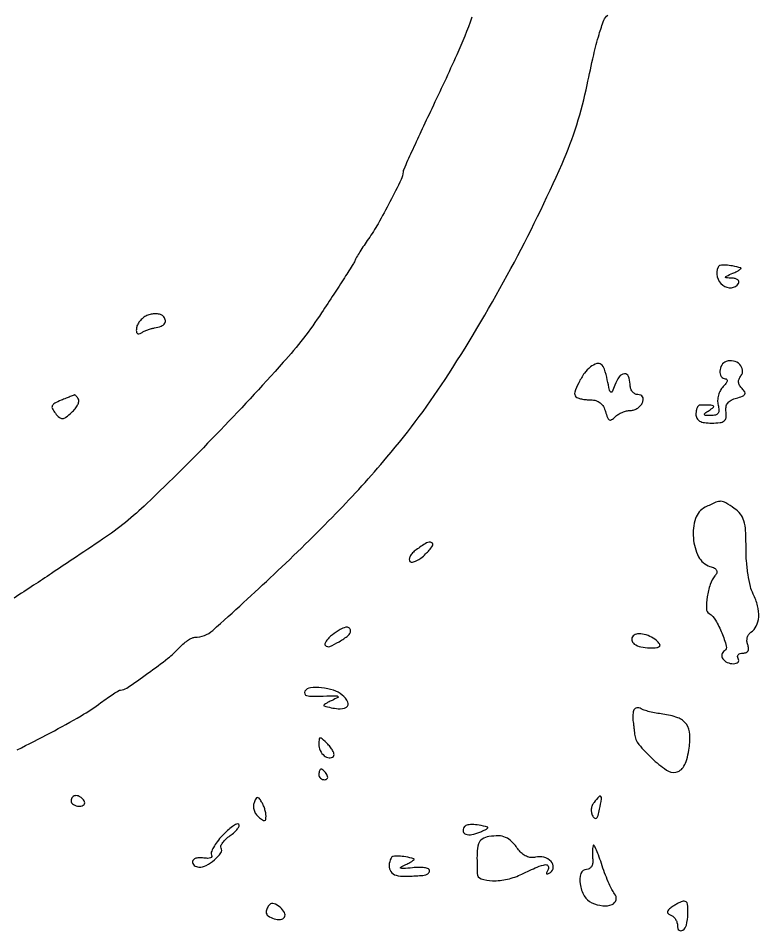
# Model space of a CAD drawing. Extents: x 0 to 5034, y 0 to 2560.
# Drawn here: x 992 to 1132.4, y 746.4 to 919.3 of the extents above; entities that cross this region are included whole.
import ezdxf

# ---------------------------------------------------------------- set-up
doc = ezdxf.new("R2010")
doc.units = 0

msp = doc.modelspace()

# ---------------------------------------------------------------- linework, layer by layer
for points in [[(1078.035682, 919.507795, -0.018214), (1075.150167, 912.404954, -0.006022), (1070.4123, 902.191752, 0.002015), (1068.335628, 897.807552, 0.003116), (1066.580677, 894.002099, 0.000986), (1065.088572, 890.69553, 0.094466), (1064.968728, 890.191752, -0.103088), (1064.603637, 888.765668, -0.005455), (1062.477627, 884.548901, -0.009372), (1060.216842, 880.377306, -0.02445), (1058.392585, 877.495017, 0.006309), (1057.556967, 876.27503, 0.007192), (1056.788901, 875.086036, 0.006585), (1056.165518, 874.060061, 0.039701), (1055.892585, 873.5, -0.047013), (1055.54746, 872.817291, -0.001445), (1053.856929, 870.15, -0.00283), (1051.836025, 867.020949, -0.001953), (1049.513982, 863.5, -0.035724), (1042.258398, 854.119263, -0.009807), (1029.526564, 840.435493, -0.009385), (1016.368168, 827.339103, -0.043158), (1007.994416, 820.595143, -0.000351), (1002.337701, 816.79911, -0.000957), (998.327697, 814.123318, -0.001213), (994.892598, 811.852628, -0.000986), (991.200779, 809.435495, -0.032029)], [(991.784229, 780.690333, 0.009801), (998.125287, 783.90267, 0.009654), (1003.906044, 787.11964, 0.028757), (1007.683278, 789.619399, -0.007239), (1008.940396, 790.531451, -0.010356), (1010.083217, 791.300698, -0.006586), (1011.055598, 791.908396, -0.1372), (1011.383146, 792, 0.151498), (1012.561512, 792.365426, 0.005138), (1016.582416, 795.185862, 0.009668), (1020.389891, 798.028434, 0.043675), (1022.421523, 799.913283, -0.027734), (1023.229214, 800.711948, -0.03077), (1024.094025, 801.387027, -0.032303), (1024.894251, 801.863125, -0.11858), (1025.463277, 802, 0.184783), (1028.878066, 803.306605, 0.005393), (1040.477407, 813.933508, 0.011636), (1052.220087, 825.451316, 0.017271), (1061.905678, 836.117439, 0.032427), (1073.622608, 851.924162, 0.019896), (1085.414364, 871.899605, 0.019703), (1095.111132, 891.766196, 0.052996), (1099.882494, 906.724081, -0.005615), (1101.109334, 912.365949, -0.015843), (1102.134853, 916.267525, -0.017389), (1103.036292, 918.956236, -0.161733), (1103.794851, 919.896288, 0.182915)]]:
    msp.add_lwpolyline(points, format="xyb")
for points in [[(1124.689105, 872.160933, 0.182613), (1124.528553, 870.345894, 0.157878), (1125.592074, 868.744324, 0.193503), (1127.218931, 868.260345, 0.235224), (1128.555046, 869.089067, 0.192979), (1128.61608, 869.43978, 0.175461), (1128.421258, 869.75306, 0.106458), (1127.961994, 869.977715, 0.051042), (1127.309017, 870.070285, -0.008061), (1126.236922, 870.129261, -0.453283), (1126.129501, 870.270989, -0.240506), (1126.284157, 870.464345, -0.004561), (1127.5, 871, 0.014342), (1128.233653, 871.340508, 0.031923), (1128.765625, 871.650094, 0.0617), (1129.034781, 871.883374, 0.552377), (1129, 872.006226, 0.023809), (1127.462016, 872.379274, 0.038639), (1126.126458, 872.530989, 0.045677), (1125.116163, 872.474943, 0.248593)], [(1016.584909, 863.065464, 0.065685), (1015.834104, 862.66976, 0.054911), (1015.159784, 862.071216, 0.057059), (1014.658508, 861.37077, 0.090604), (1014.422694, 860.67424, 0.046484), (1014.387104, 860.001175, 0.182713), (1014.546715, 859.625248, 0.26029), (1014.867261, 859.526594, 0.087232), (1015.337785, 859.717117, -0.031573), (1015.880096, 860.010316, -0.019245), (1016.552704, 860.289964, -0.019257), (1017.243543, 860.516627, -0.032084), (1017.841631, 860.646844, 0.053627), (1019.075258, 860.97156, 0.149061), (1019.775475, 861.515536, 0.232584), (1019.882095, 862.187605, 0.130969), (1019.433333, 862.903127, 0.117331), (1018.936855, 863.185141, 0.056574), (1018.211609, 863.309603, 0.051583), (1017.386696, 863.27151, 0.051205)], [(1126.25, 854.282394, 0.168223), (1125.395356, 853.593794, 0.126901), (1125.028503, 852.435817, 0.158951), (1125.300076, 851.4187, 0.253909), (1126.071429, 851, -0.239612), (1126.33816, 850.86439, -0.229015), (1126.392667, 850.564542, -0.09456), (1126.157102, 850.087892, -0.034472), (1125.660448, 849.517591, 0.075299), (1125.132412, 848.801055, 0.054667), (1124.768483, 847.877972, 0.054725), (1124.613566, 846.899218, 0.075999), (1124.705651, 846.017591, -0.047494), (1124.862148, 845.053122, -0.165329), (1124.701076, 844.451869, -0.186523), (1124.224223, 844.116778, -0.063068), (1123.366631, 844.015313, -0.011687), (1122.336159, 844.047863, -0.298254), (1122.120676, 844.206517, -0.336918), (1122.193558, 844.447652, -0.0134), (1123, 845, 0.02585), (1123.816506, 845.589622, 0.528688), (1123.796296, 845.844968, 0.12613), (1123.296522, 845.982323, 0.004319), (1121.25, 846, 0.210883), (1120.963202, 845.873409, 0.081166), (1120.720313, 845.500625, 0.06179), (1120.555011, 844.950843, 0.042186), (1120.5, 844.3, 0.116953), (1120.684223, 843.523181, 0.149083), (1121.189766, 842.993072, 0.097503), (1122.093367, 842.694897, 0.031895), (1123.5, 842.609589, 0.026264), (1125.068724, 842.697076, 0.137073), (1125.864616, 843.015589, 0.200548), (1126.216262, 843.627159, 0.066659), (1126.208729, 844.682165, -0.073759), (1126.215478, 845.647884, -0.122287), (1126.529239, 846.394982, -0.112572), (1127.179424, 846.948909, -0.056472), (1128.191482, 847.339823, 0.025655), (1129.306225, 847.693315, 0.171402), (1129.745263, 848.061522, 0.273576), (1129.744959, 848.514241, 0.062743), (1129.256547, 849.143453, -0.063094), (1128.78758, 849.748488, -0.110894), (1128.593914, 850.347976, -0.11837), (1128.680555, 850.945223, -0.078415), (1129.036125, 851.543528, 0.208284), (1129.347578, 852.618426, 0.167872), (1128.807211, 853.705508, 0.138949), (1127.604001, 854.36394, 0.143338)], [(1100.5, 853.234687, 0.081326), (1099.35209, 852.062356, 0.038641), (1098.271165, 850.239882, 0.034341), (1097.530053, 848.434045, 0.283818), (1097.725522, 847.607811, 0.114942), (1098.103117, 847.372906, 0.028928), (1098.805945, 847.178545, 0.027987), (1099.656855, 847.044715, 0.025016), (1100.550035, 847, -0.072665), (1101.54309, 846.854913, -0.096021), (1102.351605, 846.43234, -0.093993), (1102.955614, 845.730047, -0.066872), (1103.350615, 844.767247, 0.02553), (1103.701827, 843.658742, 0.179314), (1104.066084, 843.237292, 0.272343), (1104.51851, 843.250228, 0.056316), (1105.167247, 843.767247, -0.057808), (1105.763179, 844.23929, -0.038933), (1106.535201, 844.637879, -0.03908), (1107.354618, 844.910017, -0.060707), (1108.093011, 845, 0.080708), (1108.783244, 845.112144, 0.065612), (1109.457784, 845.440625, 0.066547), (1110.015075, 845.926559, 0.088829), (1110.361626, 846.5, 0.075244), (1110.496694, 847.114961, 0.151899), (1110.382077, 847.592642, 0.166113), (1110.027855, 847.893789, 0.094119), (1109.468615, 848, -0.135114), (1108.908572, 848.154154, -0.100388), (1108.431406, 848.5875, -0.086919), (1108.11027, 849.235706, -0.071767), (1108, 850, 0.096641), (1107.717415, 851.448374, 0.322602), (1106.943463, 851.93501, 0.225893), (1105.959251, 851.388163, 0.066349), (1105.128896, 849.819401, -0.013329), (1104.61812, 848.544175, -0.473611), (1104.348587, 848.467095, -0.189243), (1104.103269, 848.832971, -0.004798), (1103.68612, 850.819401, 0.027109), (1103.166502, 852.840888, 0.155318), (1102.536701, 853.734401, 0.251853), (1101.695332, 853.866038, 0.07398)], [(1000.135855, 846.926613, 0.02551), (998.906447, 846.360004, 0.167922), (998.448687, 845.873711, 0.231743), (998.467541, 845.30262, 0.051114), (999.029238, 844.464771, 0.04103), (999.797317, 843.680137, 0.192447), (1000.382442, 843.47723, 0.150776), (1001.034457, 843.712094, 0.022635), (1002.119801, 844.608418, 0.038275), (1002.782149, 845.307086, 0.05193), (1003.257099, 846.03449, 0.063244), (1003.492739, 846.683352, 0.196368), (1003.417402, 847.133647, 0.01803), (1003.198382, 847.461022, 0.027433), (1002.983149, 847.726889, 0.025942), (1002.794261, 847.915075, 0.269268), (1002.690983, 847.936614, 0.013714), (1002.551801, 847.886142, 0.000281), (1001.861634, 847.613779, 0.000661), (1001.055634, 847.293948, 0.000444)], [(1122.25, 826.640088, 0.204319), (1120.424317, 824.506797, 0.09679), (1120.012813, 820.841, 0.096505), (1121.011822, 817.281284, 0.202046), (1123.16062, 815.449021, -0.042077), (1124.007685, 815.099408, -0.154284), (1124.414585, 814.695511, -0.211677), (1124.44617, 814.21583, -0.085528), (1124.111908, 813.634841, 0.092727), (1123.21527, 812.023551, 0.042313), (1122.644533, 809.673996, 0.039425), (1122.476921, 807.440738, 0.258893), (1123.005846, 806.496387, -0.123014), (1124.212946, 805.257551, -0.034538), (1125.417788, 802.81701, -0.030091), (1126.260485, 800.351644, -0.333172), (1125.902602, 799.439805, 0.206287), (1125.418858, 798.748197, 0.206955), (1125.590171, 797.922848, 0.139678), (1126.430838, 797.242432, 0.10106), (1127.618034, 797, 0.069308), (1128.146634, 797.073627, 0.14379), (1128.495862, 797.29375, 0.190139), (1128.613866, 797.620091, 0.131946), (1128.5, 798, -0.135314), (1128.388906, 798.379785, -0.190681), (1128.512255, 798.70625, -0.141436), (1128.870207, 798.926548, -0.067775), (1129.409598, 799, 0.085706), (1130.021599, 799.105681, 0.179485), (1130.386719, 799.411458, 0.158691), (1130.490317, 799.913049, 0.063919), (1130.322898, 800.600925, -0.077512), (1130.179324, 801.268977, -0.076674), (1130.24511, 801.95165, -0.081908), (1130.504283, 802.543792, -0.11075), (1130.920767, 802.951031, 0.145188), (1131.952847, 804.106948, 0.095001), (1132.399799, 805.849601, 0.077317), (1132.202745, 807.969356, 0.05554), (1131.368122, 810.20034, -0.05906), (1130.840648, 811.64103, -0.019224), (1130.401886, 813.867886, -0.018859), (1130.100587, 816.401128, -0.02017), (1130, 818.893636, 0.012954), (1129.914735, 822.18411, 0.058688), (1129.592348, 824.072895, 0.095741), (1128.929119, 825.355603, 0.073051), (1127.777494, 826.443296, 0.017364), (1126.13843, 827.508484, 0.127173), (1125.248926, 827.772545, 0.112138), (1124.294107, 827.591136, 0.012189)], [(1067.442702, 818.581761, 0.043558), (1066.756616, 817.981917, 0.069572), (1066.3009, 817.352119, 0.098541), (1066.133404, 816.792903, 0.223611), (1066.27935, 816.387317, 0.245821), (1066.733123, 816.245298, 0.066762), (1067.472163, 816.48374, 0.051446), (1068.352874, 817.021553, 0.033607), (1069.25, 817.805556, 0.036348), (1070.559177, 819.320292, 0.48466), (1070.393425, 819.937076, 0.238391), (1069.414107, 819.875903, 0.025241)], [(1051.573001, 802.478529, 0.032018), (1050.876557, 801.877865, 0.052753), (1050.382321, 801.278649, 0.072992), (1050.143217, 800.768841, 0.276279), (1050.225622, 800.441045, 0.30297), (1051.062176, 800.274043, 0.034767), (1052.871307, 801.172231, 0.035525), (1054.562182, 802.332373, 0.228462), (1055, 803.240547, 0.245512), (1054.721034, 803.774433, 0.209641), (1054.091409, 803.898463, 0.082633), (1053.025151, 803.468017, 0.024779)], [(1108.595363, 802.26203, 0.239895), (1108.340555, 801.478738, 0.201067), (1108.804689, 800.727171, 0.103311), (1110.048668, 800.179335, 0.052283), (1111.759017, 800, 0.016711), (1113.074504, 800.043978, 0.156245), (1113.595114, 800.25, 0.368137), (1113.659417, 800.606384, 0.064697), (1113.210123, 801.189877, 0.074451), (1112.085787, 802.021363, 0.065056), (1110.714874, 802.53458, 0.072786), (1109.435214, 802.640993, 0.182757)], [(1046.367878, 791.786222, 0.22566), (1046.311082, 791.270508, 0.260666), (1046.676503, 790.945707, 0.055973), (1047.801078, 790.827416, 0.005635), (1050.5, 790.876807, -0.004432), (1052.252092, 790.913087, -0.17704), (1052.609492, 790.787221, -0.539045), (1052.587253, 790.580266, -0.011732), (1051.5, 790.053055, 0.014587), (1050.766475, 789.69218, 0.032133), (1050.234375, 789.365491, 0.060425), (1049.963001, 789.119898, 0.546222), (1050, 788.993774, 0.040159), (1052.651007, 788.441764, 0.168737), (1054.218818, 788.774795, 0.391178), (1054.491692, 789.718731, 0.103802), (1053.423941, 791.063123, 0.097457), (1051.794646, 791.949879, 0.050543), (1049.516838, 792.419024, 0.050543), (1047.384307, 792.421419, 0.233444)], [(1108.754232, 788.266312, 0.063577), (1108.620106, 787.884114, 0.028647), (1108.538831, 787.357917, 0.027793), (1108.515666, 786.784802, 0.033904), (1108.560134, 786.25, -0.00487), (1108.641897, 785.673972, -0.002706), (1108.730946, 784.97013, -0.002698), (1108.813398, 784.256578, -0.004358), (1108.875, 783.648314, 0.149305), (1109.675403, 781.693542, 0.034782), (1112.132499, 779.080202, 0.033383), (1114.89036, 776.85037, 0.192038), (1116.681966, 776.423828, 0.129593), (1117.533748, 776.787453, 0.093688), (1118.219738, 777.565286, 0.064871), (1118.755777, 778.811029, 0.027207), (1119.159208, 780.595109, 0.051546), (1119.354094, 783.589723, 0.147727), (1118.683016, 785.540357, 0.151302), (1117.057452, 786.765354, 0.054949), (1114.219027, 787.446969, -0.013251), (1112.937824, 787.643734, -0.014379), (1111.703556, 787.90377, -0.013971), (1110.662166, 788.185646, -0.065417), (1110.097183, 788.439938, 0.075155), (1109.70188, 788.608724, 0.095815), (1109.307109, 788.633418, 0.111192), (1108.975135, 788.51222, 0.134498)], [(1049, 781.773303, 0.105932), (1049.264488, 780.538919, 0.111168), (1050.009435, 779.545816, 0.14866), (1050.941751, 779.139901, 0.229105), (1051.757007, 779.423674, 0.239178), (1051.874873, 779.784336, 0.069648), (1051.701091, 780.360913, 0.053354), (1051.292428, 781.04511, 0.035106), (1050.690476, 781.738095, 0.007828), (1049.636912, 782.759177, 0.185397), (1049.260635, 782.91273, 0.392789), (1049.044796, 782.720454, 0.023635)], [(1049, 776, 0.105053), (1049.081062, 775.618444, 0.099167), (1049.311086, 775.29375, 0.09642), (1049.654762, 775.076123, 0.093332), (1050.059017, 775, 0.108972), (1050.413961, 775.078288, 0.182303), (1050.6254, 775.29375, 0.161196), (1050.656512, 775.6179, 0.082592), (1050.5, 776, 0.029505), (1050.231006, 776.382774, 0.035638), (1049.933975, 776.70625, 0.038439), (1049.65171, 776.934461, 0.151918), (1049.440983, 777, 0.210953), (1049.272352, 776.92554, 0.081139), (1049.129539, 776.70625, 0.061769), (1049.032345, 776.382849, 0.042167)], [(1002, 771, 0.153634), (1002.120018, 770.618621, 0.097988), (1002.457961, 770.29375, 0.080552), (1002.962904, 770.074545, 0.062283), (1003.559017, 770, 0.066118), (1004.110654, 770.073267, 0.138808), (1004.478525, 770.29375, 0.191142), (1004.607943, 770.620352, 0.139169), (1004.5, 771, 0.06081), (1004.193797, 771.382515, 0.051032), (1003.7871, 771.70625, 0.053229), (1003.346558, 771.926698, 0.089642), (1002.940983, 772, 0.105429), (1002.581949, 771.923444, 0.099231), (1002.276414, 771.70625, 0.096318), (1002.071618, 771.381732, 0.092995)], [(1036.698604, 770.656959, 0.09902), (1036.584799, 769.99002, 0.070009), (1036.71234, 769.238809, 0.067154), (1037.052207, 768.520752, 0.075617), (1037.559441, 767.950668, 0.020409), (1038.310031, 767.377799, 0.185737), (1038.702302, 767.280218, 0.324362), (1038.926612, 767.489515, 0.051008), (1038.984687, 768.127555, 0.047745), (1038.918142, 768.74959, 0.0265), (1038.7255, 769.488662, 0.026202), (1038.44883, 770.222898, 0.038074), (1038.123851, 770.833846, 0.030676), (1037.654464, 771.482643, 0.25711), (1037.330244, 771.61208, 0.246481), (1037.037614, 771.408944, 0.028572)], [(1101.179647, 770.716462, 0.080044), (1100.831744, 770.126717, 0.068746), (1100.663183, 769.425639, 0.070404), (1100.692684, 768.721939, 0.093042), (1100.923048, 768.124511, 0.102022), (1101.317364, 767.707067, 0.361627), (1101.657868, 767.735549, 0.132052), (1101.956496, 768.244328, 0.019828), (1102.227174, 769.40805, 0.005672), (1102.585748, 771.406473, 0.213484), (1102.472889, 771.840385, 0.459871), (1102.169428, 771.850592, 0.012408)], [(1030.654696, 764.383407, 0.025516), (1029.719453, 763.265463, 0.036445), (1029.018667, 762.178777, 0.04004), (1028.607023, 761.256682, 0.227143), (1028.662821, 760.73655, -0.24237), (1028.686948, 760.427879, -0.206113), (1028.449095, 760.198759, -0.093325), (1027.909342, 760.103851, -0.036804), (1027.154759, 760.168623, 0.045933), (1026.361246, 760.222188, 0.070759), (1025.683805, 760.108908, 0.097455), (1025.221871, 759.855794, 0.210484), (1025.045448, 759.5, 0.12401), (1025.12429, 759.113725, 0.100195), (1025.380538, 758.775125, 0.090128), (1025.775922, 758.53625, 0.078415), (1026.25, 758.436594, 0.136868), (1027.618284, 758.744531, 0.054552), (1029.216771, 759.843772, 0.056658), (1030.423274, 761.148776, 0.305663), (1030.459689, 762.065225, -0.238645), (1030.424344, 762.479806, -0.062035), (1030.759532, 763.082731, -0.049224), (1031.363849, 763.758456, -0.032948), (1032.172938, 764.408577, 0.028933), (1032.976156, 765.043444, 0.048878), (1033.55834, 765.672897, 0.067388), (1033.859912, 766.206819, 0.299769), (1033.790854, 766.54248, 0.319367), (1033.410008, 766.606734, 0.037972), (1032.626859, 766.151001, 0.034134), (1031.673735, 765.394067, 0.020932)], [(1076.487659, 765.980032, 0.204716), (1076.370805, 765.205402, 0.260322), (1076.862331, 764.691833, 0.120045), (1078.008647, 764.624075, 0.050687), (1079.5, 765.054847, 0.014061), (1080.233788, 765.374297, 0.031637), (1080.765625, 765.666205, 0.062942), (1081.032464, 765.88686, 0.55915), (1081, 766.006226, 0.025368), (1079.373613, 766.395352, 0.047516), (1078.027565, 766.51568, 0.063656), (1077.029302, 766.382177, 0.191577)], [(1081.25, 764.231727, 0.101498), (1079.9593, 763.737564, 0.175147), (1079.266064, 762.837053, 0.074926), (1078.989586, 761.120758, 0.008875), (1079.019019, 757.25, 0.314233), (1079.771468, 756.227219, 0.078544), (1081.930535, 755.854765, 0.060406), (1084.76435, 756.158015, 0.056421), (1087.513757, 757.130559, -0.010999), (1090.406003, 758.459519, -0.065988), (1091.995806, 758.911407, -0.368493), (1092.498685, 758.595458, -0.21767), (1092.404508, 757.845492, 0.028924), (1092.151809, 757.378209, 0.339828), (1092.193627, 757.188763, 0.295997), (1092.401046, 757.163161, 0.025211), (1092.89405, 757.434519, 0.250576), (1093.450566, 758.392712, 0.205204), (1093.016849, 759.512095, 0.134053), (1091.66351, 760.304749, 0.130509), (1090.080203, 760.310723, -0.09315), (1089.241468, 760.251903, -0.074869), (1088.367145, 760.489375, -0.069755), (1087.546817, 760.996796, -0.063386), (1086.866971, 761.725164, 0.036244), (1085.585315, 763.256687, 0.095741), (1084.419119, 764.072856, 0.101783), (1083.077496, 764.368451, 0.044364)], [(1100.983714, 762.5, 0.036096), (1100.913387, 761.996145, 0.013358), (1100.884852, 761.279688, 0.013157), (1100.895247, 760.49333, 0.015461), (1100.947704, 759.75, -0.075718), (1100.914396, 759.081383, -0.097193), (1100.678073, 758.514063, -0.112756), (1100.278787, 758.136262, -0.134094), (1099.779837, 758, 0.323099), (1098.699796, 757.22073, 0.120005), (1098.537692, 755.24548, 0.09099), (1099.329237, 752.996836, 0.15911), (1100.77937, 751.685244, 0.076211), (1102.827256, 751.123827, 0.124471), (1104.602293, 751.359909, 0.24681), (1105.357881, 752.244415, 0.233018), (1105.080727, 753.40273, -0.056391), (1104.551761, 754.209996, -0.013627), (1103.870196, 755.657181, -0.013812), (1103.175209, 757.370921, -0.013325), (1102.566971, 759.140897, 0.010323), (1102.02574, 760.747195, 0.023707), (1101.53708, 761.925764, 0.047715), (1101.17225, 762.540217, 0.647898)], [(1062.689105, 760.160933, 0.096243), (1062.314419, 758.738586, 0.177508), (1062.647164, 757.605687, 0.163978), (1063.663764, 756.897134, 0.080167), (1065.25, 756.7, 0.004253), (1068.10563, 756.828169, 0.04492), (1069.259718, 756.9945, 0.147447), (1069.793606, 757.30424, 0.190327), (1070, 757.826807, 0.3168), (1069.790197, 758.124703, 0.048346), (1069.045312, 758.312516, 0.039441), (1067.995777, 758.387719, 0.023808), (1066.75, 758.319235, -0.004461), (1064.963007, 758.151477, -0.134322), (1064.522931, 758.232632, -0.610296), (1064.51805, 758.424203, -0.015529), (1065.5, 758.922143, 0.014693), (1066.233467, 759.292537, 0.032211), (1066.765625, 759.627223, 0.059809), (1067.038028, 759.878606, 0.543469), (1067, 760.006226, 0.023809), (1065.462016, 760.379274, 0.038639), (1064.126458, 760.530989, 0.045677), (1063.116163, 760.474943, 0.248593)], [(1039.657991, 751.324657, 0.047878), (1039.406152, 751.019346, 0.0376), (1039.193285, 750.646588, 0.03875), (1039.04738, 750.266176, 0.072321), (1039, 749.940322, 0.243814), (1039.383275, 749.201048, 0.082678), (1040.508346, 748.658656, 0.08299), (1041.745051, 748.511242, 0.247437), (1042.456965, 748.930367, 0.269367), (1042.481225, 749.817772, 0.091316), (1041.636594, 750.860036, 0.093781), (1040.491991, 751.516328, 0.287284)], [(1116, 750.908556, 0.02856), (1115.313735, 750.36189, 0.172412), (1115.098943, 749.968314, 0.274217), (1115.228916, 749.64021, 0.068328), (1115.75, 749.340536, -0.090766), (1116.227937, 749.036548, -0.06529), (1116.632812, 748.548842, -0.06378), (1116.906639, 747.959696, -0.077076), (1117, 747.35765, 0.070719), (1117.073789, 746.838553, 0.14589), (1117.29375, 746.496996, 0.189552), (1117.61998, 746.383699, 0.129002), (1118, 746.5, 0.199912), (1118.697295, 747.471379, 0.045638), (1118.979025, 749.518497, 0.048012), (1118.881567, 751.450545, 0.377791), (1118.25, 751.984687, 0.084637), (1117.863839, 751.910707, 0.021995), (1117.279688, 751.662257, 0.02172), (1116.629314, 751.315727, 0.020643)]]:
    msp.add_lwpolyline(points, format="xyb", close=True)

doc.saveas('drawing.dxf')
